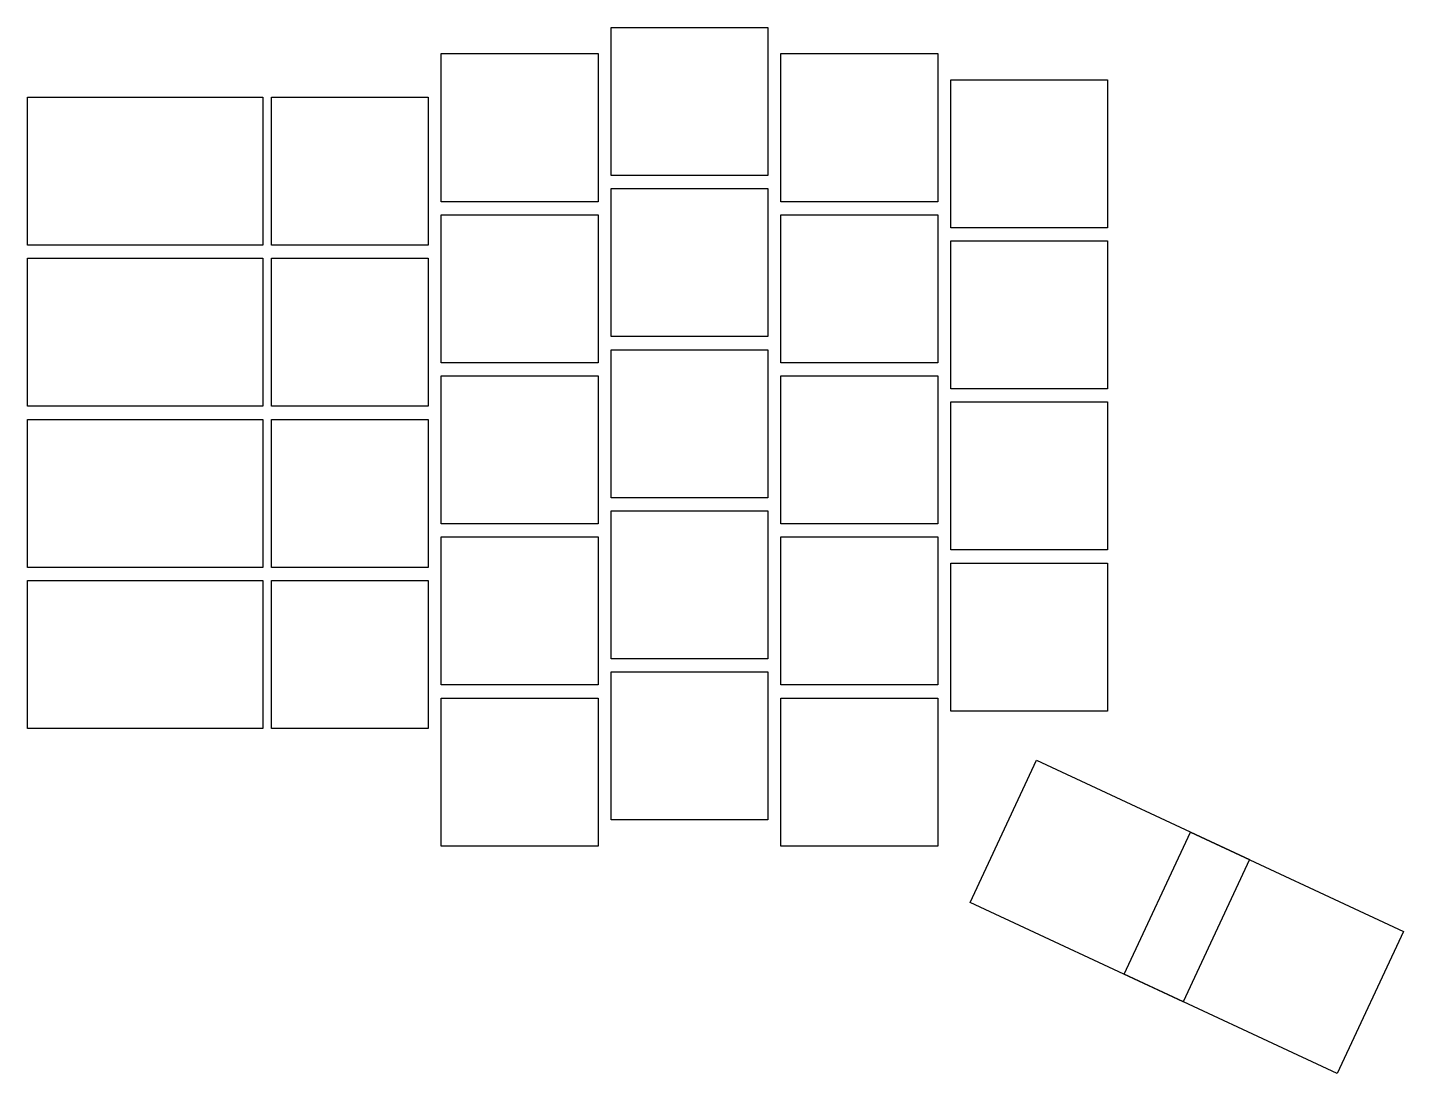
# Model space of a CAD drawing. Header units: millimetres. Extents: x 26 to 184, y -140 to -20.
import ezdxf

# ---------------------------------------------------------------- set-up
doc = ezdxf.new("R2010")
doc.units = ezdxf.units.MM

msp = doc.modelspace()

# ---------------------------------------------------------------- linework, layer by layer
for p, q in [((93.5, -19.5), (111.5, -19.5)), ((93.5, -36.5), (93.5, -19.5)), ((111.5, -19.5), (111.5, -36.5)), ((74, -22.5), (92, -22.5)), ((74, -39.5), (74, -22.5)), ((92, -22.5), (92, -39.5)), ((113, -22.5), (131, -22.5)), ((113, -39.5), (113, -22.5)), ((131, -22.5), (131, -39.5)), ((132.5, -25.5), (150.5, -25.5)), ((132.5, -42.5), (132.5, -25.5)), ((150.5, -25.5), (150.5, -42.5)), ((26.5, -27.5), (53.5, -27.5)), ((26.5, -44.5), (26.5, -27.5)), ((53.5, -27.5), (53.5, -44.5)), ((54.5, -27.5), (72.5, -27.5)), ((54.5, -44.5), (54.5, -27.5)), ((72.5, -27.5), (72.5, -44.5)), ((111.5, -36.5), (93.5, -36.5)), ((93.5, -38), (111.5, -38)), ((93.5, -55), (93.5, -38)), ((111.5, -38), (111.5, -55)), ((92, -39.5), (74, -39.5)), ((74, -41), (92, -41)), ((74, -58), (74, -41)), ((92, -41), (92, -58)), ((131, -39.5), (113, -39.5)), ((113, -41), (131, -41)), ((113, -58), (113, -41)), ((131, -41), (131, -58)), ((150.5, -42.5), (132.5, -42.5)), ((132.5, -44), (150.5, -44)), ((132.5, -61), (132.5, -44)), ((150.5, -44), (150.5, -61)), ((53.5, -44.5), (26.5, -44.5)), ((72.5, -44.5), (54.5, -44.5)), ((26.5, -46), (53.5, -46)), ((26.5, -63), (26.5, -46)), ((53.5, -46), (53.5, -63)), ((54.5, -46), (72.5, -46)), ((54.5, -63), (54.5, -46)), ((72.5, -46), (72.5, -63)), ((111.5, -55), (93.5, -55)), ((93.5, -56.5), (111.5, -56.5)), ((93.5, -73.5), (93.5, -56.5)), ((111.5, -56.5), (111.5, -73.5)), ((92, -58), (74, -58)), ((131, -58), (113, -58)), ((74, -59.5), (92, -59.5)), ((74, -76.5), (74, -59.5)), ((92, -59.5), (92, -76.5)), ((113, -59.5), (131, -59.5)), ((113, -76.5), (113, -59.5)), ((131, -59.5), (131, -76.5)), ((150.5, -61), (132.5, -61)), ((53.5, -63), (26.5, -63)), ((72.5, -63), (54.5, -63)), ((132.5, -62.5), (150.5, -62.5)), ((132.5, -79.5), (132.5, -62.5)), ((150.5, -62.5), (150.5, -79.5)), ((26.5, -64.5), (53.5, -64.5)), ((26.5, -81.5), (26.5, -64.5)), ((53.5, -64.5), (53.5, -81.5)), ((54.5, -64.5), (72.5, -64.5)), ((54.5, -81.5), (54.5, -64.5)), ((72.5, -64.5), (72.5, -81.5)), ((111.5, -73.5), (93.5, -73.5)), ((93.5, -75), (111.5, -75)), ((93.5, -92), (93.5, -75)), ((111.5, -75), (111.5, -92)), ((92, -76.5), (74, -76.5)), ((131, -76.5), (113, -76.5)), ((74, -78), (92, -78)), ((74, -95), (74, -78)), ((92, -78), (92, -95)), ((113, -78), (131, -78)), ((113, -95), (113, -78)), ((131, -78), (131, -95)), ((150.5, -79.5), (132.5, -79.5)), ((53.5, -81.5), (26.5, -81.5)), ((72.5, -81.5), (54.5, -81.5)), ((132.5, -81), (150.5, -81)), ((132.5, -98), (132.5, -81)), ((150.5, -81), (150.5, -98)), ((26.5, -83), (53.5, -83)), ((26.5, -100), (26.5, -83)), ((53.5, -83), (53.5, -100)), ((54.5, -83), (72.5, -83)), ((54.5, -100), (54.5, -83)), ((72.5, -83), (72.5, -100)), ((111.5, -92), (93.5, -92)), ((93.5, -93.5), (111.5, -93.5)), ((93.5, -110.5), (93.5, -93.5)), ((111.5, -93.5), (111.5, -110.5)), ((92, -95), (74, -95)), ((131, -95), (113, -95)), ((74, -96.5), (92, -96.5)), ((74, -113.5), (74, -96.5)), ((92, -96.5), (92, -113.5)), ((113, -96.5), (131, -96.5)), ((113, -113.5), (113, -96.5)), ((131, -96.5), (131, -113.5)), ((150.5, -98), (132.5, -98)), ((53.5, -100), (26.5, -100)), ((72.5, -100), (54.5, -100)), ((134.72, -119.97), (142.32, -103.65)), ((142.32, -103.65), (166.79, -115.06)), ((111.5, -110.5), (93.5, -110.5)), ((152.39, -128.21), (160, -111.89)), ((160, -111.89), (184.47, -123.3)), ((92, -113.5), (74, -113.5)), ((131, -113.5), (113, -113.5)), ((166.79, -115.06), (159.19, -131.38)), ((159.19, -131.38), (134.72, -119.97)), ((184.47, -123.3), (176.86, -139.62)), ((176.86, -139.62), (152.39, -128.21))]:
    msp.add_line(p, q)

doc.saveas('drawing.dxf')
